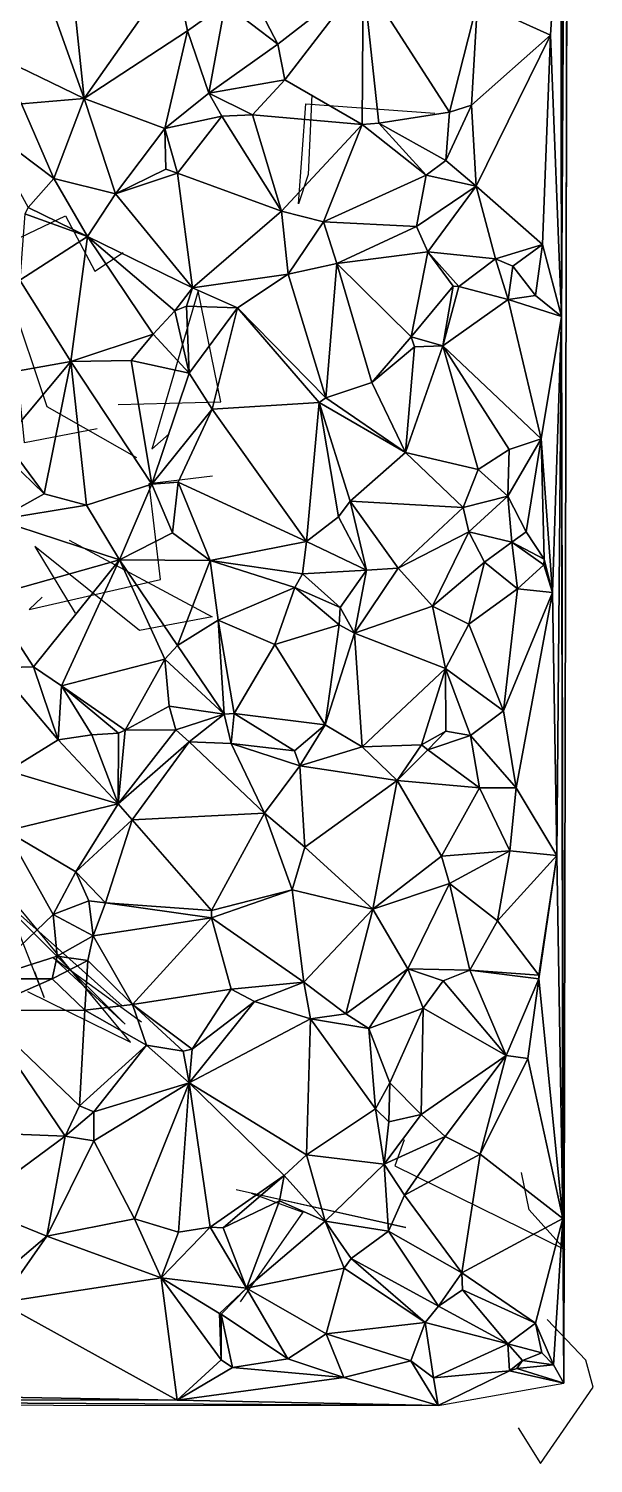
# Model space of a CAD drawing. Header units: metres. Extents: x -15.7 to 15.9, y -15.8 to 15.
# Drawn here: x 9.35 to 15.24, y -15.59 to -0.63 of the extents above; entities that cross this region are included whole.
import ezdxf

# ---------------------------------------------------------------- set-up
doc = ezdxf.new("R2010")
doc.units = ezdxf.units.M
doc.layers.add('CRACKS', color=1, linetype='Continuous')
doc.layers.add('STREET_MESH', color=7, linetype='Continuous')

msp = doc.modelspace()

# ---------------------------------------------------------------- linework, layer by layer
at = {"layer": 'CRACKS'}
for points in [[(12.305, -1.321, 0.1), (12.267, -2.152, 0.1), (12.165, -2.457, 0.1), (12.242, -1.412, 0.1), (13.586, -1.511, 0.1)], [(8.861, -2.534, 0.1), (8.963, -2.951, 0.1), (9.736, -2.581, 0.1), (10.043, -3.16, 0.1), (10.339, -2.962, 0.1)], [(10.068, -4.802, 0.1), (9.311, -4.947, 0.1), (9.157, -3.417, 0.1), (9.542, -4.571, 0.1), (10.476, -5.101, 0.1)], [(10.287, -4.55, 0.1), (11.356, -4.521, 0.1), (11.121, -3.365, 0.1), (10.638, -5.015, 0.1), (10.818, -4.855, 0.1)], [(9.493, -6.559, 0.1), (9.36, -6.685, 0.1), (10.727, -6.374, 0.1), (10.609, -5.372, 0.1), (11.27, -5.292, 0.1)], [(9.774, -5.964, 0.1), (11.265, -6.763, 0.1), (10.507, -6.905, 0.1), (9.417, -6.028, 0.1), (9.839, -6.724, 0.1)], [(10.328, -10.82, 0.1), (8.787, -9.445, 0.1), (10.358, -11.009, 0.1), (9.601, -10.311, 0.1), (10.528, -10.987, 0.1)], [(9.342, -10.669, 0.1), (10.415, -11.199, 0.1), (9.054, -9.559, 0.1), (9.515, -10.734, 0.1), (9.418, -10.463, 0.1)], [(13.268, -12.218, 0.1), (13.168, -12.488, 0.1), (14.94, -13.359, 0.1), (14.568, -12.947, 0.1), (14.488, -12.556, 0.1)], [(11.517, -12.735, 0.1), (13.282, -13.132, 0.1), (11.673, -12.771, 0.1), (12.212, -12.97, 0.1), (11.556, -13.905, 0.1)], [(14.453, -15.218, 0.1), (14.686, -15.59, 0.1), (15.237, -14.796, 0.1), (15.158, -14.513, 0.1), (14.758, -14.089, 0.1)]]:
    msp.add_polyline3d(points, dxfattribs=at)
at = {"layer": 'STREET_MESH'}
for points in [[(14.978, 8.624), (14.93, -14.754), (14.993, 11.667)], [(14.978, 8.624), (14.92, 3.744), (14.904, -3.63)], [(14.93, -14.754), (14.978, 8.624), (14.904, -3.63)], [(14.92, 3.744), (14.899, 1.062), (14.904, -3.63)], [(14.899, 1.062), (14.03, -0.354), (14.791, -0.697)], [(14.899, 1.062), (14.791, -0.697), (14.904, -3.63)], [(9.931, -1.357), (9.726, 0.606), (9.297, 0.425)], [(10.877, -0.013), (9.726, 0.606), (9.931, -1.357)], [(8.91, -0.864), (9.931, -1.357), (9.297, 0.425)], [(11.451, 0.172), (11.402, -0.373), (11.95, -0.793)], [(12.839, -0.099), (11.451, 0.172), (11.95, -0.793)], [(11.008, -0.653), (10.877, -0.013), (9.931, -1.357)], [(11.402, -0.373), (10.877, -0.013), (11.008, -0.653)], [(12.022, -1.162), (12.839, -0.099), (11.95, -0.793)], [(12.839, -0.099), (12.022, -1.162), (12.827, -1.63)], [(12.839, -0.099), (12.827, -1.63), (13.001, -1.615)], [(13.739, -1.499), (12.839, -0.099), (13.001, -1.615)], [(12.839, -0.099), (13.739, -1.499), (14.03, -0.354)], [(11.23, -1.301), (11.402, -0.373), (11.008, -0.653)], [(11.402, -0.373), (11.23, -1.301), (11.95, -0.793)], [(14.03, -0.354), (13.739, -1.499), (13.969, -1.429)], [(14.03, -0.354), (13.969, -1.429), (14.791, -0.697)], [(10.771, -1.672), (11.008, -0.653), (9.931, -1.357)], [(10.771, -1.672), (11.23, -1.301), (11.008, -0.653)], [(13.969, -1.429), (14.015, -2.273), (14.791, -0.697)], [(14.015, -2.273), (14.709, -2.88), (14.791, -0.697)], [(14.791, -0.697), (14.709, -2.88), (14.904, -3.63)], [(8.91, -0.864), (9.28, -1.415), (9.931, -1.357)], [(11.23, -1.301), (12.022, -1.162), (11.95, -0.793)], [(11.687, -1.529), (12.022, -1.162), (11.23, -1.301)], [(12.022, -1.162), (11.687, -1.529), (12.827, -1.63)], [(10.771, -1.672), (11.368, -1.543), (11.23, -1.301)], [(11.368, -1.543), (11.687, -1.529), (11.23, -1.301)], [(9.616, -2.193), (9.28, -1.415), (8.875, -1.636)], [(9.28, -1.415), (9.616, -2.193), (9.931, -1.357)], [(9.616, -2.193), (10.258, -2.353), (9.931, -1.357)], [(10.258, -2.353), (10.771, -1.672), (9.931, -1.357)], [(13.969, -1.429), (13.7, -2.003), (14.015, -2.273)], [(13.739, -1.499), (13.7, -2.003), (13.969, -1.429)], [(9.349, -2.495), (9.616, -2.193), (8.875, -1.636)], [(11.368, -1.543), (10.771, -1.672), (10.905, -2.136)], [(11.988, -2.532), (11.368, -1.543), (10.905, -2.136)], [(11.687, -1.529), (11.368, -1.543), (11.988, -2.532)], [(11.687, -1.529), (11.988, -2.532), (12.827, -1.63)], [(11.988, -2.532), (12.427, -2.645), (12.827, -1.63)], [(12.827, -1.63), (12.427, -2.645), (13.497, -2.158)], [(12.827, -1.63), (13.497, -2.158), (13.001, -1.615)], [(13.7, -2.003), (13.739, -1.499), (13.001, -1.615)], [(13.497, -2.158), (13.7, -2.003), (13.001, -1.615)], [(10.783, -2.095), (10.771, -1.672), (10.258, -2.353)], [(10.771, -1.672), (10.783, -2.095), (10.905, -2.136)], [(13.7, -2.003), (13.497, -2.158), (14.015, -2.273)], [(9.349, -2.495), (9.966, -2.797), (9.616, -2.193)], [(9.616, -2.193), (9.966, -2.797), (10.258, -2.353)], [(10.905, -2.136), (10.783, -2.095), (10.258, -2.353)], [(10.905, -2.136), (10.258, -2.353), (11.061, -3.331)], [(11.988, -2.532), (10.905, -2.136), (11.061, -3.331)], [(12.427, -2.645), (13.396, -2.691), (13.497, -2.158)], [(13.497, -2.158), (13.396, -2.691), (14.015, -2.273)], [(10.258, -2.353), (9.966, -2.797), (11.061, -3.331)], [(13.396, -2.691), (13.513, -2.957), (14.015, -2.273)], [(13.513, -2.957), (14.219, -3.029), (14.015, -2.273)], [(14.219, -3.029), (14.709, -2.88), (14.015, -2.273)], [(9.966, -2.797), (9.349, -2.495), (9.315, -2.56)], [(12.058, -3.188), (11.988, -2.532), (11.061, -3.331)], [(12.427, -2.645), (11.988, -2.532), (12.058, -3.188)], [(9.26, -3.251), (9.966, -2.797), (9.315, -2.56)], [(12.427, -2.645), (12.058, -3.188), (12.565, -3.078)], [(13.396, -2.691), (12.427, -2.645), (12.565, -3.078)], [(13.513, -2.957), (13.396, -2.691), (12.565, -3.078)], [(9.26, -3.251), (9.794, -4.102), (9.966, -2.797)], [(9.794, -4.102), (10.652, -3.816), (9.966, -2.797)], [(9.966, -2.797), (10.876, -3.572), (11.061, -3.331)], [(10.652, -3.816), (10.876, -3.572), (9.966, -2.797)], [(13.34, -3.842), (13.513, -2.957), (12.565, -3.078)], [(13.34, -3.842), (13.776, -3.316), (13.513, -2.957)], [(14.219, -3.029), (13.513, -2.957), (13.835, -3.318)], [(13.513, -2.957), (13.776, -3.316), (13.835, -3.318)], [(14.219, -3.029), (14.397, -3.107), (14.709, -2.88)], [(14.397, -3.107), (14.634, -3.413), (14.709, -2.88)], [(14.709, -2.88), (14.634, -3.413), (14.904, -3.63)], [(12.058, -3.188), (12.449, -4.48), (12.565, -3.078)], [(12.565, -3.078), (12.449, -4.48), (12.93, -4.321)], [(13.34, -3.842), (12.565, -3.078), (12.93, -4.321)], [(14.351, -3.454), (14.219, -3.029), (13.835, -3.318)], [(14.351, -3.454), (14.397, -3.107), (14.219, -3.029)], [(14.351, -3.454), (14.634, -3.413), (14.397, -3.107)], [(9.26, -3.251), (8.486, -4.333), (9.794, -4.102)], [(11.53, -3.54), (12.058, -3.188), (11.061, -3.331)], [(11.53, -3.54), (12.449, -4.48), (12.058, -3.188)], [(10.876, -3.572), (10.999, -3.525), (11.061, -3.331)], [(10.999, -3.525), (11.53, -3.54), (11.061, -3.331)], [(13.776, -3.316), (13.34, -3.842), (13.669, -3.938)], [(13.835, -3.318), (13.776, -3.316), (13.669, -3.938)], [(14.351, -3.454), (13.835, -3.318), (13.669, -3.938)], [(14.634, -3.413), (14.351, -3.454), (14.904, -3.63)], [(10.876, -3.572), (10.652, -3.816), (11.025, -4.221)], [(10.999, -3.525), (10.876, -3.572), (11.025, -4.221)], [(11.53, -3.54), (10.999, -3.525), (11.025, -4.221)], [(11.264, -4.597), (11.53, -3.54), (11.025, -4.221)], [(11.53, -3.54), (11.264, -4.597), (12.382, -4.528)], [(12.449, -4.48), (11.53, -3.54), (12.382, -4.528)], [(14.694, -4.906), (14.351, -3.454), (13.669, -3.938)], [(14.351, -3.454), (14.694, -4.906), (14.904, -3.63)], [(14.694, -4.906), (14.812, -6.508), (14.904, -3.63)], [(14.812, -6.508), (14.857, -9.253), (14.904, -3.63)], [(14.857, -9.253), (14.92, -13.036), (14.904, -3.63)], [(14.92, -13.036), (14.93, -14.754), (14.904, -3.63)], [(10.42, -4.091), (10.652, -3.816), (9.794, -4.102)], [(10.652, -3.816), (10.42, -4.091), (11.025, -4.221)], [(13.373, -3.949), (13.34, -3.842), (12.93, -4.321)], [(13.34, -3.842), (13.373, -3.949), (13.669, -3.938)], [(13.281, -5.05), (13.373, -3.949), (12.93, -4.321)], [(13.373, -3.949), (13.281, -5.05), (13.669, -3.938)], [(13.281, -5.05), (14.038, -5.225), (13.669, -3.938)], [(14.362, -5.017), (14.694, -4.906), (13.669, -3.938)], [(14.038, -5.225), (14.362, -5.017), (13.669, -3.938)], [(8.486, -4.333), (9.106, -4.924), (9.794, -4.102)], [(9.106, -4.924), (9.516, -5.479), (9.794, -4.102)], [(9.516, -5.479), (9.955, -5.597), (9.794, -4.102)], [(10.637, -5.381), (10.42, -4.091), (9.794, -4.102)], [(9.955, -5.597), (10.637, -5.381), (9.794, -4.102)], [(10.42, -4.091), (10.637, -5.381), (11.025, -4.221)], [(10.637, -5.381), (11.264, -4.597), (11.025, -4.221)], [(12.449, -4.48), (13.281, -5.05), (12.93, -4.321)], [(13.281, -5.05), (12.449, -4.48), (12.382, -4.528)], [(11.264, -4.597), (10.637, -5.381), (10.911, -5.357)], [(12.247, -5.977), (11.264, -4.597), (10.911, -5.357)], [(11.264, -4.597), (12.247, -5.977), (12.382, -4.528)], [(12.247, -5.977), (12.581, -5.72), (12.382, -4.528)], [(12.704, -5.555), (13.281, -5.05), (12.382, -4.528)], [(12.581, -5.72), (12.704, -5.555), (12.382, -4.528)], [(9.171, -5.147), (9.516, -5.479), (9.106, -4.924)], [(14.694, -4.906), (14.362, -5.017), (14.348, -5.503)], [(14.539, -5.877), (14.694, -4.906), (14.348, -5.503)], [(14.726, -6.163), (14.694, -4.906), (14.539, -5.877)], [(14.694, -4.906), (14.726, -6.163), (14.812, -6.508)], [(12.704, -5.555), (13.881, -5.623), (13.281, -5.05)], [(13.881, -5.623), (14.038, -5.225), (13.281, -5.05)], [(14.362, -5.017), (14.038, -5.225), (14.348, -5.503)], [(9.171, -5.147), (9.025, -5.751), (9.516, -5.479)], [(14.038, -5.225), (13.881, -5.623), (14.348, -5.503)], [(10.637, -5.381), (9.955, -5.597), (10.3, -6.169)], [(10.851, -5.886), (10.637, -5.381), (10.3, -6.169)], [(10.637, -5.381), (10.851, -5.886), (10.911, -5.357)], [(10.851, -5.886), (11.246, -6.174), (10.911, -5.357)], [(11.246, -6.174), (12.247, -5.977), (10.911, -5.357)], [(9.516, -5.479), (9.025, -5.751), (9.955, -5.597)], [(13.881, -5.623), (13.941, -5.878), (14.348, -5.503)], [(14.348, -5.503), (13.941, -5.878), (14.388, -5.986)], [(14.539, -5.877), (14.348, -5.503), (14.388, -5.986)], [(9.955, -5.597), (9.025, -5.751), (10.3, -6.169)], [(12.581, -5.72), (12.874, -6.276), (12.704, -5.555)], [(13.881, -5.623), (12.704, -5.555), (13.205, -6.257)], [(12.704, -5.555), (12.874, -6.276), (13.205, -6.257)], [(13.941, -5.878), (13.881, -5.623), (13.205, -6.257)], [(9.025, -5.751), (8.929, -6.555), (10.3, -6.169)], [(12.874, -6.276), (12.581, -5.72), (12.247, -5.977)], [(10.851, -5.886), (10.3, -6.169), (11.246, -6.174)], [(12.206, -6.315), (12.247, -5.977), (11.246, -6.174)], [(12.206, -6.315), (12.874, -6.276), (12.247, -5.977)], [(13.563, -6.652), (13.941, -5.878), (13.205, -6.257)], [(14.104, -6.192), (13.941, -5.878), (13.563, -6.652)], [(13.941, -5.878), (14.104, -6.192), (14.388, -5.986)], [(14.726, -6.163), (14.539, -5.877), (14.388, -5.986)], [(14.104, -6.192), (14.447, -6.471), (14.388, -5.986)], [(14.447, -6.471), (14.723, -6.219), (14.388, -5.986)], [(14.723, -6.219), (14.726, -6.163), (14.388, -5.986)], [(8.929, -6.555), (9.405, -7.283), (10.3, -6.169)], [(9.405, -7.283), (9.696, -7.484), (10.3, -6.169)], [(9.696, -7.484), (10.772, -7.206), (10.3, -6.169)], [(10.772, -7.206), (10.903, -7.061), (10.3, -6.169)], [(10.3, -6.169), (10.903, -7.061), (11.246, -6.174)], [(11.246, -6.174), (10.903, -7.061), (11.327, -6.797)], [(12.126, -6.457), (11.246, -6.174), (11.327, -6.797)], [(12.126, -6.457), (12.206, -6.315), (11.246, -6.174)], [(12.874, -6.276), (12.206, -6.315), (12.599, -6.665)], [(12.874, -6.276), (12.599, -6.665), (12.749, -6.932)], [(13.563, -6.652), (13.205, -6.257), (12.749, -6.932)], [(13.205, -6.257), (12.874, -6.276), (12.749, -6.932)], [(14.104, -6.192), (13.563, -6.652), (13.939, -6.838)], [(14.104, -6.192), (13.939, -6.838), (14.447, -6.471)], [(14.723, -6.219), (14.447, -6.471), (14.812, -6.508)], [(14.726, -6.163), (14.723, -6.219), (14.812, -6.508)], [(12.599, -6.665), (12.206, -6.315), (12.126, -6.457)], [(9.026, -7.296), (9.405, -7.283), (8.929, -6.555)], [(11.918, -7.05), (12.126, -6.457), (11.327, -6.797)], [(12.59, -6.847), (12.126, -6.457), (11.918, -7.05)], [(12.59, -6.847), (12.599, -6.665), (12.126, -6.457)], [(14.447, -6.471), (13.939, -6.838), (14.3, -7.744)], [(14.447, -6.471), (14.3, -7.744), (14.812, -6.508)], [(14.812, -6.508), (14.3, -7.744), (14.432, -8.547)], [(14.812, -6.508), (14.432, -8.547), (14.857, -9.253)], [(12.599, -6.665), (12.59, -6.847), (12.749, -6.932)], [(13.563, -6.652), (12.749, -6.932), (13.698, -7.303)], [(13.939, -6.838), (13.563, -6.652), (13.698, -7.303)], [(10.903, -7.061), (11.392, -7.777), (11.327, -6.797)], [(11.495, -7.772), (11.918, -7.05), (11.327, -6.797)], [(11.392, -7.777), (11.495, -7.772), (11.327, -6.797)], [(12.443, -7.889), (12.59, -6.847), (11.918, -7.05)], [(12.59, -6.847), (12.443, -7.889), (12.749, -6.932)], [(14.3, -7.744), (13.939, -6.838), (13.698, -7.303)], [(12.749, -6.932), (12.443, -7.889), (12.829, -8.117)], [(12.749, -6.932), (12.829, -8.117), (13.698, -7.303)], [(11.392, -7.777), (10.903, -7.061), (10.772, -7.206)], [(11.495, -7.772), (12.443, -7.889), (11.918, -7.05)], [(9.662, -8.047), (9.405, -7.283), (9.026, -7.296)], [(9.662, -8.047), (9.026, -7.296), (9.141, -8.368)], [(9.405, -7.283), (9.662, -8.047), (9.696, -7.484)], [(10.772, -7.206), (9.696, -7.484), (10.358, -7.946)], [(10.819, -7.695), (10.772, -7.206), (10.358, -7.946)], [(10.819, -7.695), (11.392, -7.777), (10.772, -7.206)], [(12.829, -8.117), (13.447, -8.098), (13.698, -7.303)], [(13.447, -8.098), (13.702, -7.955), (13.698, -7.303)], [(13.958, -8.002), (14.3, -7.744), (13.698, -7.303)], [(13.702, -7.955), (13.958, -8.002), (13.698, -7.303)], [(9.662, -8.047), (10.012, -7.995), (9.696, -7.484)], [(9.696, -7.484), (10.291, -7.977), (10.358, -7.946)], [(9.696, -7.484), (10.012, -7.995), (10.291, -7.977)], [(10.887, -7.942), (10.819, -7.695), (10.358, -7.946)], [(10.887, -7.942), (11.392, -7.777), (10.819, -7.695)], [(11.392, -7.777), (10.887, -7.942), (11.026, -8.068)], [(11.392, -7.777), (11.026, -8.068), (11.464, -8.085)], [(11.392, -7.777), (11.464, -8.085), (11.495, -7.772)], [(11.464, -8.085), (12.124, -8.161), (11.495, -7.772)], [(12.124, -8.161), (12.443, -7.889), (11.495, -7.772)], [(14.3, -7.744), (13.958, -8.002), (14.432, -8.547)], [(12.124, -8.161), (12.18, -8.315), (12.443, -7.889)], [(12.443, -7.889), (12.18, -8.315), (12.829, -8.117)], [(10.287, -8.714), (9.662, -8.047), (9.141, -8.368)], [(9.662, -8.047), (10.287, -8.714), (10.012, -7.995)], [(10.012, -7.995), (10.287, -8.714), (10.291, -7.977)], [(10.287, -8.714), (10.887, -7.942), (10.358, -7.946)], [(11.026, -8.068), (10.887, -7.942), (10.287, -8.714)], [(10.291, -7.977), (10.287, -8.714), (10.358, -7.946)], [(11.026, -8.068), (10.287, -8.714), (10.433, -8.878)], [(11.026, -8.068), (10.433, -8.878), (11.812, -8.809)], [(11.464, -8.085), (11.026, -8.068), (11.812, -8.809)], [(13.702, -7.955), (13.447, -8.098), (13.513, -8.149)], [(13.958, -8.002), (13.702, -7.955), (13.513, -8.149)], [(14.052, -8.547), (13.958, -8.002), (13.513, -8.149)], [(13.958, -8.002), (14.052, -8.547), (14.432, -8.547)], [(12.18, -8.315), (11.464, -8.085), (11.812, -8.809)], [(12.124, -8.161), (11.464, -8.085), (12.18, -8.315)], [(12.18, -8.315), (13.193, -8.469), (12.829, -8.117)], [(13.193, -8.469), (13.447, -8.098), (12.829, -8.117)], [(13.447, -8.098), (13.193, -8.469), (13.513, -8.149)], [(13.193, -8.469), (14.052, -8.547), (13.513, -8.149)], [(10.287, -8.714), (9.141, -8.368), (9.124, -8.996)], [(12.23, -9.164), (12.18, -8.315), (11.812, -8.809)], [(13.193, -8.469), (12.18, -8.315), (12.23, -9.164)], [(13.193, -8.469), (12.23, -9.164), (12.94, -9.812)], [(13.654, -9.259), (13.193, -8.469), (12.94, -9.812)], [(14.052, -8.547), (13.193, -8.469), (13.654, -9.259)], [(14.366, -9.203), (14.052, -8.547), (13.654, -9.259)], [(14.052, -8.547), (14.366, -9.203), (14.432, -8.547)], [(14.432, -8.547), (14.366, -9.203), (14.857, -9.253)], [(9.846, -9.421), (10.287, -8.714), (9.124, -8.996)], [(10.287, -8.714), (9.846, -9.421), (10.433, -8.878)], [(10.433, -8.878), (11.258, -9.825), (11.812, -8.809)], [(11.258, -9.825), (12.1, -9.608), (11.812, -8.809)], [(12.1, -9.608), (12.23, -9.164), (11.812, -8.809)], [(9.846, -9.421), (10.155, -9.746), (10.433, -8.878)], [(10.433, -8.878), (10.155, -9.746), (11.258, -9.825)], [(8.907, -10.538), (9.61, -9.866), (9.124, -8.996)], [(9.61, -9.866), (9.846, -9.421), (9.124, -8.996)], [(12.23, -9.164), (12.1, -9.608), (12.94, -9.812)], [(13.738, -9.544), (13.654, -9.259), (12.94, -9.812)], [(13.738, -9.544), (14.366, -9.203), (13.654, -9.259)], [(14.366, -9.203), (13.738, -9.544), (14.239, -9.932)], [(14.366, -9.203), (14.239, -9.932), (14.857, -9.253)], [(14.857, -9.253), (14.239, -9.932), (14.67, -10.499)], [(14.671, -10.539), (14.857, -9.253), (14.67, -10.499)], [(14.857, -9.253), (14.671, -10.539), (14.92, -13.036)], [(9.846, -9.421), (9.61, -9.866), (9.982, -9.723)], [(10.155, -9.746), (9.846, -9.421), (9.982, -9.723)], [(13.304, -10.434), (13.738, -9.544), (12.94, -9.812)], [(13.738, -9.544), (13.304, -10.434), (13.952, -10.446)], [(14.239, -9.932), (13.738, -9.544), (13.952, -10.446)], [(9.61, -9.866), (10.025, -10.091), (9.982, -9.723)], [(10.025, -10.091), (10.155, -9.746), (9.982, -9.723)], [(12.1, -9.608), (11.258, -9.825), (11.26, -9.901)], [(12.22, -10.572), (12.1, -9.608), (11.26, -9.901)], [(12.1, -9.608), (12.22, -10.572), (12.94, -9.812)], [(9.649, -10.301), (9.61, -9.866), (8.907, -10.538)], [(9.649, -10.301), (10.025, -10.091), (9.61, -9.866)], [(10.155, -9.746), (10.025, -10.091), (11.26, -9.901)], [(11.258, -9.825), (10.155, -9.746), (11.26, -9.901)], [(12.22, -10.572), (12.659, -10.901), (12.94, -9.812)], [(12.659, -10.901), (13.304, -10.434), (12.94, -9.812)], [(10.025, -10.091), (10.434, -10.806), (11.26, -9.901)], [(10.434, -10.806), (11.464, -10.646), (11.26, -9.901)], [(11.464, -10.646), (12.22, -10.572), (11.26, -9.901)], [(14.239, -9.932), (13.952, -10.446), (14.67, -10.499)], [(9.97, -10.347), (10.025, -10.091), (9.649, -10.301)], [(9.97, -10.347), (10.434, -10.806), (10.025, -10.091)], [(9.598, -10.538), (9.649, -10.301), (8.907, -10.538)], [(9.598, -10.538), (9.97, -10.347), (9.649, -10.301)], [(9.938, -10.863), (9.97, -10.347), (9.598, -10.538)], [(9.97, -10.347), (9.938, -10.863), (10.434, -10.806)], [(12.659, -10.901), (12.898, -11.056), (13.304, -10.434)], [(13.304, -10.434), (12.898, -11.056), (13.464, -10.844)], [(13.674, -10.56), (13.304, -10.434), (13.464, -10.844)], [(13.304, -10.434), (13.674, -10.56), (13.952, -10.446)], [(13.674, -10.56), (14.329, -11.337), (13.952, -10.446)], [(13.952, -10.446), (14.671, -10.539), (14.67, -10.499)], [(13.952, -10.446), (14.329, -11.337), (14.671, -10.539)], [(8.844, -10.867), (9.598, -10.538), (8.907, -10.538)], [(9.938, -10.863), (9.598, -10.538), (8.844, -10.867)], [(11.706, -10.773), (12.22, -10.572), (11.464, -10.646)], [(12.22, -10.572), (11.706, -10.773), (12.29, -10.955)], [(12.659, -10.901), (12.22, -10.572), (12.29, -10.955)], [(14.329, -11.337), (13.674, -10.56), (13.464, -10.844)], [(14.671, -10.539), (14.329, -11.337), (14.555, -11.368)], [(14.671, -10.539), (14.555, -11.368), (14.92, -13.036)], [(10.434, -10.806), (11.058, -11.272), (11.464, -10.646)], [(11.058, -11.272), (11.706, -10.773), (11.464, -10.646)], [(9.734, -12.177), (8.844, -10.867), (8.147, -12.117)], [(9.883, -11.863), (9.938, -10.863), (8.844, -10.867)], [(9.883, -11.863), (8.844, -10.867), (9.734, -12.177)], [(9.938, -10.863), (9.883, -11.863), (10.583, -11.231)], [(10.434, -10.806), (9.938, -10.863), (10.583, -11.231)], [(10.965, -11.293), (10.434, -10.806), (10.583, -11.231)], [(10.965, -11.293), (11.058, -11.272), (10.434, -10.806)], [(12.29, -10.955), (11.706, -10.773), (11.026, -11.621)], [(11.706, -10.773), (11.058, -11.272), (11.026, -11.621)], [(12.898, -11.056), (12.659, -10.901), (12.29, -10.955)], [(12.898, -11.056), (13.116, -11.621), (13.464, -10.844)], [(13.116, -11.621), (13.443, -11.951), (13.464, -10.844)], [(13.443, -11.951), (14.329, -11.337), (13.464, -10.844)], [(12.247, -12.373), (12.29, -10.955), (11.026, -11.621)], [(12.29, -10.955), (12.247, -12.373), (12.969, -11.892)], [(12.898, -11.056), (12.29, -10.955), (12.969, -11.892)], [(13.116, -11.621), (12.898, -11.056), (12.969, -11.892)], [(9.883, -11.863), (10.033, -11.925), (10.583, -11.231)], [(10.033, -11.925), (11.026, -11.621), (10.583, -11.231)], [(11.026, -11.621), (10.965, -11.293), (10.583, -11.231)], [(11.058, -11.272), (10.965, -11.293), (11.026, -11.621)], [(13.693, -12.182), (14.329, -11.337), (13.443, -11.951)], [(14.329, -11.337), (13.693, -12.182), (14.058, -12.366)], [(14.329, -11.337), (14.058, -12.366), (14.555, -11.368)], [(14.555, -11.368), (14.058, -12.366), (14.92, -13.036)], [(11.026, -11.621), (10.031, -12.227), (10.458, -13.041)], [(10.033, -11.925), (10.031, -12.227), (11.026, -11.621)], [(10.914, -13.179), (11.026, -11.621), (10.458, -13.041)], [(10.914, -13.179), (11.246, -13.128), (11.026, -11.621)], [(12.247, -12.373), (11.026, -11.621), (12.017, -12.587)], [(11.026, -11.621), (11.246, -13.128), (12.017, -12.587)], [(13.116, -11.621), (12.969, -11.892), (13.106, -12.03)], [(13.443, -11.951), (13.116, -11.621), (13.106, -12.03)], [(10.033, -11.925), (9.883, -11.863), (9.734, -12.177)], [(10.031, -12.227), (10.033, -11.925), (9.734, -12.177)], [(12.247, -12.373), (13.057, -12.469), (12.969, -11.892)], [(12.969, -11.892), (13.057, -12.469), (13.106, -12.03)], [(13.057, -12.469), (13.443, -11.951), (13.106, -12.03)], [(13.057, -12.469), (13.693, -12.182), (13.443, -11.951)], [(8.753, -12.9), (9.734, -12.177), (8.147, -12.117)], [(8.753, -12.9), (9.542, -13.22), (9.734, -12.177)], [(9.542, -13.22), (10.031, -12.227), (9.734, -12.177)], [(10.031, -12.227), (9.542, -13.22), (10.458, -13.041)], [(13.693, -12.182), (13.057, -12.469), (13.271, -12.794)], [(13.693, -12.182), (13.271, -12.794), (14.058, -12.366)], [(12.442, -13.065), (12.247, -12.373), (12.017, -12.587)], [(12.247, -12.373), (12.442, -13.065), (13.057, -12.469)], [(14.058, -12.366), (13.271, -12.794), (13.868, -13.604)], [(14.92, -13.036), (14.058, -12.366), (13.868, -13.604)], [(13.057, -12.469), (12.442, -13.065), (13.103, -13.17)], [(13.057, -12.469), (13.103, -13.17), (13.271, -12.794)], [(11.246, -13.128), (11.38, -13.134), (12.017, -12.587)], [(11.38, -13.134), (11.968, -12.851), (12.017, -12.587)], [(11.968, -12.851), (12.442, -13.065), (12.017, -12.587)], [(11.968, -12.851), (11.38, -13.134), (11.623, -13.764)], [(12.442, -13.065), (11.968, -12.851), (11.623, -13.764)], [(13.271, -12.794), (13.103, -13.17), (13.868, -13.604)], [(8.816, -13.835), (9.542, -13.22), (8.753, -12.9)], [(9.542, -13.22), (10.735, -13.657), (10.458, -13.041)], [(10.735, -13.657), (10.914, -13.179), (10.458, -13.041)], [(11.246, -13.128), (10.735, -13.657), (11.623, -13.764)], [(11.246, -13.128), (10.914, -13.179), (10.735, -13.657)], [(11.38, -13.134), (11.246, -13.128), (11.623, -13.764)], [(12.641, -13.554), (12.442, -13.065), (11.623, -13.764)], [(12.442, -13.065), (12.641, -13.554), (12.713, -13.454)], [(13.103, -13.17), (12.442, -13.065), (12.713, -13.454)], [(14.635, -14.127), (14.92, -13.036), (13.868, -13.604)], [(14.635, -14.127), (14.822, -14.561), (14.92, -13.036)], [(14.92, -13.036), (14.822, -14.561), (14.93, -14.754)], [(9.542, -13.22), (8.816, -13.835), (9.059, -13.913)], [(10.735, -13.657), (9.542, -13.22), (9.059, -13.913)], [(13.623, -13.951), (13.103, -13.17), (12.713, -13.454)], [(13.103, -13.17), (13.623, -13.951), (13.868, -13.604)], [(12.641, -13.554), (13.486, -14.12), (12.713, -13.454)], [(13.486, -14.12), (13.623, -13.951), (12.713, -13.454)], [(12.641, -13.554), (11.623, -13.764), (12.453, -14.239)], [(12.641, -13.554), (12.453, -14.239), (13.486, -14.12)], [(13.623, -13.951), (13.874, -13.78), (13.868, -13.604)], [(13.874, -13.78), (14.635, -14.127), (13.868, -13.604)], [(10.735, -13.657), (9.059, -13.913), (10.902, -14.931)], [(11.623, -13.764), (10.735, -13.657), (11.341, -14.028)], [(10.735, -13.657), (11.358, -14.512), (11.341, -14.028)], [(11.358, -14.512), (10.735, -13.657), (10.902, -14.931)], [(11.36, -14.035), (11.623, -13.764), (11.341, -14.028)], [(11.623, -13.764), (11.36, -14.035), (12.053, -14.501)], [(12.453, -14.239), (11.623, -13.764), (12.053, -14.501)], [(13.874, -13.78), (13.623, -13.951), (14.346, -14.344)], [(14.635, -14.127), (13.874, -13.78), (14.346, -14.344)], [(10.902, -14.931), (9.059, -13.913), (8.278, -14.886)], [(11.358, -14.512), (11.36, -14.035), (11.341, -14.028)], [(11.36, -14.035), (11.358, -14.512), (11.479, -14.589)], [(11.36, -14.035), (11.479, -14.589), (12.053, -14.501)], [(13.623, -13.951), (13.486, -14.12), (14.346, -14.344)], [(13.486, -14.12), (12.453, -14.239), (13.336, -14.521)], [(13.571, -14.697), (13.486, -14.12), (13.336, -14.521)], [(13.486, -14.12), (13.571, -14.697), (14.346, -14.344)], [(14.702, -14.436), (14.635, -14.127), (14.346, -14.344)], [(14.702, -14.436), (14.822, -14.561), (14.635, -14.127)], [(12.639, -14.695), (12.453, -14.239), (12.053, -14.501)], [(12.453, -14.239), (12.639, -14.695), (13.336, -14.521)], [(13.571, -14.697), (14.365, -14.626), (14.346, -14.344)], [(14.365, -14.626), (14.5, -14.519), (14.346, -14.344)], [(14.5, -14.519), (14.702, -14.436), (14.346, -14.344)], [(11.479, -14.589), (12.639, -14.695), (12.053, -14.501)], [(14.702, -14.436), (14.5, -14.519), (14.822, -14.561)], [(11.479, -14.589), (11.358, -14.512), (10.902, -14.931)], [(12.639, -14.695), (11.479, -14.589), (10.902, -14.931)], [(13.336, -14.521), (12.639, -14.695), (13.622, -14.986)], [(13.571, -14.697), (13.336, -14.521), (13.622, -14.986)], [(14.365, -14.626), (13.571, -14.697), (13.622, -14.986)], [(14.93, -14.754), (14.365, -14.626), (13.622, -14.986)], [(14.442, -14.602), (14.5, -14.519), (14.365, -14.626)], [(14.442, -14.602), (14.365, -14.626), (14.93, -14.754)], [(14.5, -14.519), (14.442, -14.602), (14.822, -14.561)], [(14.822, -14.561), (14.442, -14.602), (14.93, -14.754)], [(12.639, -14.695), (10.902, -14.931), (13.622, -14.986)], [(2.005, -14.922), (-10.435, -14.965), (13.622, -14.986)], [(10.902, -14.931), (8.278, -14.886), (2.005, -14.922)], [(10.902, -14.931), (2.005, -14.922), (13.622, -14.986)]]:
    msp.add_3dface(points, dxfattribs=at)

doc.saveas('drawing.dxf')
